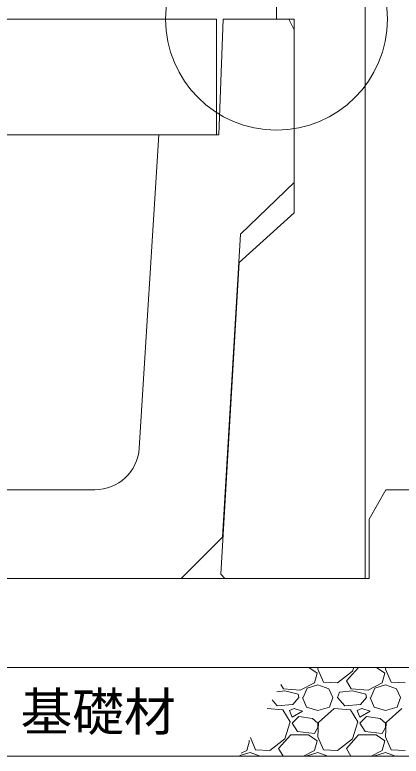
# Model space of a CAD drawing. Units: millimetres at full size, sheet at 1:20; details may follow other scales. Extents: x -5417 to 12733, y 2858 to 10283.
# Drawn here: x -1515 to -1080, y 6773 to 7608 of the extents above; entities that cross this region are included whole.
import ezdxf
from ezdxf.enums import TextEntityAlignment as Align

# ---------------------------------------------------------------- set-up
doc = ezdxf.new("R2010")
doc.units = ezdxf.units.MM
doc.header["$LTSCALE"] = 20
for name, color, linetype, lineweight in [('0_2', 7, 'Continuous', 13), ('寸法線', 7, 'Continuous', 9), ('本体', 2, 'Continuous', 20), ('ﾊｯﾁﾝｸﾞ', 7, 'Continuous', 5)]:
    doc.layers.add(name, color=color, linetype=linetype, lineweight=lineweight)
doc.styles.add('ＭＳ ゴシック', font='')
doc.styles.get('ＭＳ ゴシック').set_extended_font_data('MS Gothic')

msp = doc.modelspace()

# ---------------------------------------------------------------- linework, layer by layer
at = {"layer": '0_2', "lineweight": 15}
msp.add_lwpolyline([(-1925.85, 6772.72), (-915.85, 6772.72), (-915.85, 6972.72), (-1015.85, 6972.72), (-1015.85, 6872.72), (-1825.85, 6872.72), (-1825.85, 6972.72), (-1925.85, 6972.72)], close=True, dxfattribs=at)
at = {"layer": '寸法線'}
msp.add_circle((-1220.05, 7602.72), 124.8, dxfattribs=at)
at = {"layer": '本体'}
for p, q in [((-1120.05, 8402.72), (-1120.05, 6972.72)), ((-1220.05, 8397.72), (-1220.05, 7602.72)), ((-1717.55, 7602.72), (-1287.55, 7602.72)), ((-1287.55, 7602.72), (-1287.55, 7472.72)), ((-1280.05, 7602.72), (-1285.05, 7472.72)), ((-1280.05, 7602.72), (-1206.05, 7602.72)), ((-1200.05, 7602.72), (-1220.05, 7602.72)), ((-1200.05, 7590.72), (-1206.05, 7602.72)), ((-1200.05, 7602.72), (-1200.05, 7384.72)), ((-1200.05, 7590.72), (-1200.05, 7418.72)), ((-1717.55, 7472.72), (-1287.55, 7472.72)), ((-1352.55, 7472.72), (-1374.62, 7119.6)), ((-1352.55, 7472.72), (-1285.05, 7472.72)), ((-1200.05, 7418.72), (-1260.55, 7360.72)), ((-1200.05, 7384.72), (-1262.05, 7328.72)), ((-1260.55, 7360.72), (-1280.69, 7019.58)), ((-1262.05, 7328.72), (-1282.76, 6977.71)), ((-1424.52, 7072.72), (-1580.58, 7072.72)), ((-1096.85, 7072.72), (-1115.85, 7039.72)), ((-1096.85, 7072.72), (-1015.85, 7072.72)), ((-1115.85, 7039.72), (-1115.85, 6972.72)), ((-1327.55, 6972.72), (-1280.69, 7019.58)), ((-1115.85, 6972.72), (-1725.85, 6972.72)), ((-1327.55, 6972.72), (-1677.55, 6972.72)), ((-1282.76, 6977.71), (-1278.05, 6972.72)), ((-1120.05, 6972.72), (-1278.05, 6972.72)), ((-1015.85, 6872.72), (-1825.85, 6872.72))]:
    msp.add_line(p, q, dxfattribs=at)
msp.add_arc((-1424.52, 7122.72), 50, 270, 356.42367, dxfattribs=at)
at = {"layer": 'ﾊｯﾁﾝｸﾞ'}
for p, q in [((-1183.73, 6872.72), (-1174.17, 6866.1)), ((-1173.31, 6872.72), (-1173.41, 6870.67)), ((-1141.41, 6857.72), (-1127.91, 6872.72)), ((-1134.55, 6868.39), (-1133.16, 6872.72)), ((-1107.53, 6872.72), (-1097.97, 6866.1)), ((-1097.11, 6872.72), (-1097.21, 6870.67)), ((-1174.17, 6866.1), (-1177.22, 6855.43)), ((-1173.41, 6870.67), (-1167.31, 6856.2)), ((-1151.31, 6855.43), (-1134.55, 6868.39)), ((-1097.97, 6866.1), (-1101.02, 6855.43)), ((-1097.21, 6870.67), (-1091.11, 6856.2)), ((-1177.22, 6855.43), (-1193.22, 6847.05)), ((-1167.31, 6856.2), (-1151.31, 6855.43)), ((-1136.07, 6848.58), (-1141.41, 6857.72)), ((-1101.02, 6855.43), (-1117.02, 6847.05)), ((-1091.11, 6856.2), (-1075.11, 6855.43)), ((-1212.27, 6848.58), (-1215.05, 6853.34)), ((-1193.22, 6847.05), (-1212.27, 6848.58)), ((-1190.17, 6838.67), (-1185.6, 6849.34)), ((-1185.6, 6849.34), (-1173.41, 6853.15)), ((-1173.41, 6853.15), (-1161.22, 6848.58)), ((-1161.22, 6848.58), (-1156.65, 6838.67)), ((-1117.02, 6847.05), (-1136.07, 6848.58)), ((-1113.97, 6838.67), (-1109.4, 6849.34)), ((-1109.4, 6849.34), (-1097.21, 6853.15)), ((-1097.21, 6853.15), (-1085.02, 6848.58)), ((-1085.02, 6848.58), (-1080.45, 6838.67)), ((-1210.75, 6846.29), (-1219.67, 6845.35)), ((-1195.51, 6842.48), (-1210.75, 6846.29)), ((-1194.75, 6838.67), (-1201.6, 6831.05)), ((-1194.75, 6838.67), (-1195.51, 6842.48)), ((-1190.94, 6838.67), (-1186.36, 6828)), ((-1160.46, 6828), (-1156.65, 6838.67)), ((-1151.31, 6838.67), (-1149.03, 6844.77)), ((-1142.93, 6829.53), (-1151.31, 6838.67)), ((-1134.55, 6846.29), (-1149.03, 6844.77)), ((-1119.31, 6842.48), (-1134.55, 6846.29)), ((-1118.55, 6838.67), (-1125.4, 6831.05)), ((-1118.55, 6838.67), (-1119.31, 6842.48)), ((-1114.74, 6838.67), (-1110.16, 6828)), ((-1084.26, 6828), (-1080.45, 6838.67)), ((-1219.13, 6829.53), (-1225.06, 6836)), ((-1201.6, 6831.05), (-1219.13, 6829.53)), ((-1125.4, 6831.05), (-1142.93, 6829.53)), ((-1213.03, 6824.95), (-1230.6, 6826.42)), ((-1204.65, 6811.24), (-1213.03, 6824.95)), ((-1200.08, 6826.48), (-1205.41, 6824.19)), ((-1205.41, 6824.19), (-1202.37, 6816.57)), ((-1202.37, 6816.57), (-1190.94, 6823.43)), ((-1190.94, 6823.43), (-1200.08, 6826.48)), ((-1186.36, 6828), (-1173.41, 6824.19)), ((-1173.41, 6824.19), (-1160.46, 6828)), ((-1155.12, 6826.48), (-1172.65, 6810.48)), ((-1136.83, 6824.95), (-1155.12, 6826.48)), ((-1128.45, 6811.24), (-1136.83, 6824.95)), ((-1123.88, 6826.48), (-1129.21, 6824.19)), ((-1129.21, 6824.19), (-1126.17, 6816.57)), ((-1126.17, 6816.57), (-1114.74, 6823.43)), ((-1114.74, 6823.43), (-1123.88, 6826.48)), ((-1110.16, 6828), (-1097.21, 6824.19)), ((-1097.21, 6824.19), (-1084.26, 6828)), ((-1078.92, 6826.48), (-1096.45, 6810.48)), ((-1194.75, 6817.33), (-1202.37, 6809.71)), ((-1179.51, 6815.05), (-1194.75, 6817.33)), ((-1173.41, 6809.71), (-1179.51, 6815.05)), ((-1118.55, 6817.33), (-1126.17, 6809.71)), ((-1103.31, 6815.05), (-1118.55, 6817.33)), ((-1097.21, 6809.71), (-1103.31, 6815.05)), ((-1210.75, 6792.19), (-1204.65, 6811.24)), ((-1202.37, 6809.71), (-1196.27, 6800.57)), ((-1172.65, 6810.48), (-1173.41, 6794.47)), ((-1173.41, 6805.14), (-1173.41, 6809.71)), ((-1134.55, 6792.19), (-1128.45, 6811.24)), ((-1126.17, 6809.71), (-1120.07, 6800.57)), ((-1096.45, 6810.48), (-1097.21, 6794.47)), ((-1097.21, 6805.14), (-1097.21, 6809.71)), ((-1196.27, 6800.57), (-1177.22, 6798.28)), ((-1177.22, 6798.28), (-1173.41, 6805.14)), ((-1120.07, 6800.57), (-1101.02, 6798.28)), ((-1101.02, 6798.28), (-1097.21, 6805.14)), ((-1250.37, 6789.9), (-1253.42, 6779.23)), ((-1251.31, 6790.55), (-1250.37, 6789.9)), ((-1249.37, 6793.9), (-1243.51, 6780)), ((-1227.51, 6779.23), (-1210.75, 6792.19)), ((-1217.61, 6781.52), (-1203.89, 6796.76)), ((-1203.89, 6796.76), (-1184.08, 6796.76)), ((-1184.08, 6796.76), (-1174.17, 6789.9)), ((-1174.17, 6789.9), (-1177.22, 6779.23)), ((-1173.41, 6794.47), (-1167.31, 6780)), ((-1151.31, 6779.23), (-1134.55, 6792.19)), ((-1141.41, 6781.52), (-1127.69, 6796.76)), ((-1127.69, 6796.76), (-1107.88, 6796.76)), ((-1107.88, 6796.76), (-1097.97, 6789.9)), ((-1097.97, 6789.9), (-1101.02, 6779.23)), ((-1097.21, 6794.47), (-1091.11, 6780)), ((-1212.47, 6772.72), (-1217.61, 6781.52)), ((-1136.27, 6772.72), (-1141.41, 6781.52)), ((-1261.26, 6773.31), (-1249.61, 6776.95)), ((-1253.42, 6779.23), (-1259.75, 6775.92)), ((-1249.61, 6776.95), (-1238.33, 6772.72)), ((-1243.51, 6780), (-1227.51, 6779.23)), ((-1177.22, 6779.23), (-1189.66, 6772.72)), ((-1185.78, 6772.72), (-1185.6, 6773.14)), ((-1185.6, 6773.14), (-1173.41, 6776.95)), ((-1173.41, 6776.95), (-1162.13, 6772.72)), ((-1167.31, 6780), (-1151.31, 6779.23)), ((-1101.02, 6779.23), (-1113.46, 6772.72)), ((-1109.58, 6772.72), (-1109.4, 6773.14)), ((-1109.4, 6773.14), (-1097.21, 6776.95)), ((-1097.21, 6776.95), (-1085.93, 6772.72)), ((-1091.11, 6780), (-1075.11, 6779.23))]:
    msp.add_line(p, q, dxfattribs=at)

# ---------------------------------------------------------------- texts
at = {"layer": '寸法線', "style": 'ＭＳ ゴシック'}
msp.add_text('基礎材', height=42.72, dxfattribs=at).set_placement((-1420.85, 6822.72), align=Align.MIDDLE_CENTER)

doc.saveas('drawing.dxf')
